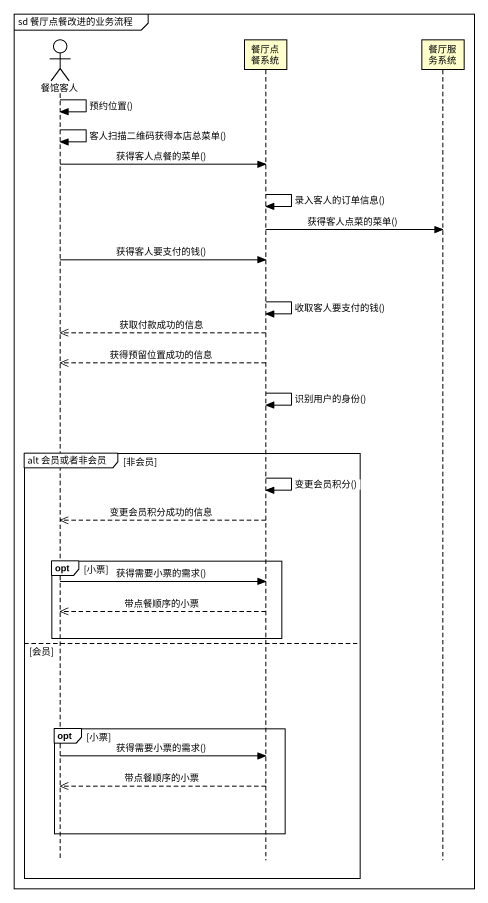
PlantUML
@startuml
mainframe sd 餐厅点餐改进的业务流程
hide footbox
actor 餐馆客人
participant 餐厅点餐系统
participant 餐厅服务系统

餐馆客人 -> 餐馆客人 : 预约位置()
餐馆客人 -> 餐馆客人 : 客人扫描二维码获得本店总菜单()
餐馆客人 -> 餐厅点餐系统 : 获得客人点餐的菜单()
餐厅点餐系统 -> 餐厅点餐系统 : 录入客人的订单信息()
餐厅点餐系统 -> 餐厅服务系统 : 获得客人点菜的菜单()
餐馆客人 -> 餐厅点餐系统 : 获得客人要支付的钱()
餐厅点餐系统 -> 餐厅点餐系统 : 收取客人要支付的钱()
餐厅点餐系统 -->> 餐馆客人 : 获取付款成功的信息
餐厅点餐系统 -->> 餐馆客人 : 获得预留位置成功的信息
餐厅点餐系统 -> 餐厅点餐系统 : 识别用户的身份()
group alt 会员或者非会员 [非会员]
  餐厅点餐系统 -> 餐厅点餐系统 : 变更会员积分()
  餐厅点餐系统 -->> 餐馆客人 : 变更会员积分成功的信息
  opt 小票
    餐馆客人 -> 餐厅点餐系统 : 获得需要小票的需求()
    餐厅点餐系统 -->> 餐馆客人 : 带点餐顺序的小票
  end
else 会员
  opt 小票
    餐馆客人 -> 餐厅点餐系统 : 获得需要小票的需求()
    餐厅点餐系统 -->> 餐馆客人 : 带点餐顺序的小票
  end
end
@enduml
